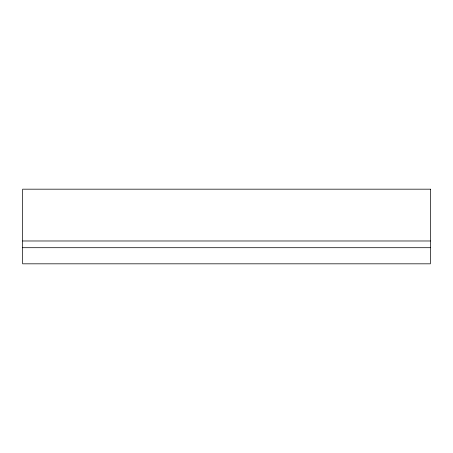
<?xml version="1.0" encoding="UTF-8"?>
<svg xmlns="http://www.w3.org/2000/svg" width="453" height="453" viewBox="0 0 453 453"><rect width="100%" height="100%" fill="white"/><g stroke="black" fill="none" stroke-linecap="round" stroke-linejoin="round"><path stroke-width="0.68" d="M22.65 240.979L430.35 240.979M22.65 247.7L430.35 247.7M430.35 189.178L22.65 189.178L22.65 263.822L430.35 263.822L430.35 189.178"/></g></svg>
